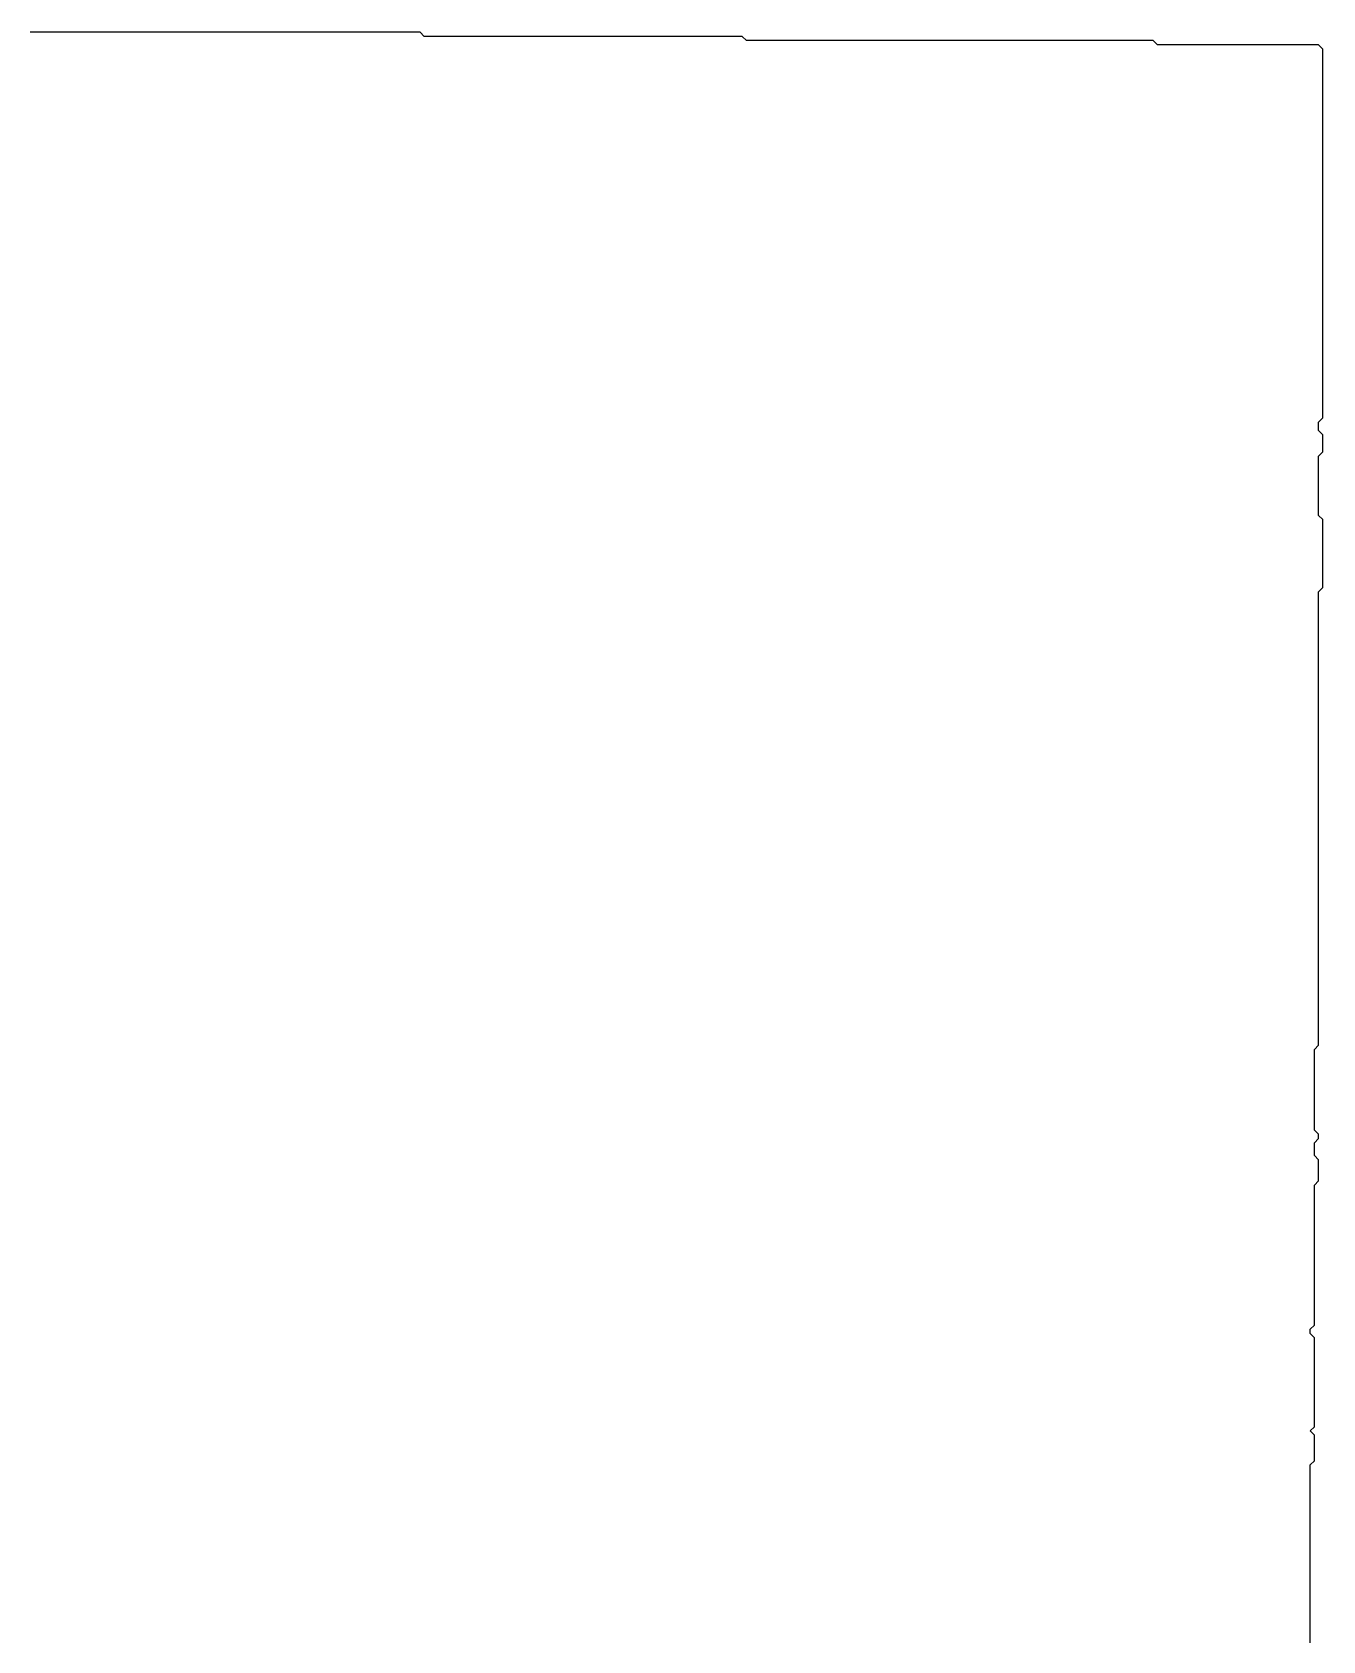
# Model space of a CAD drawing. Extents: x 10 to 111, y 342 to 467.
# Drawn here: x 60.7 to 110.6, y 404.2 to 466.4 of the extents above; entities that cross this region are included whole.
import ezdxf

# ---------------------------------------------------------------- set-up
doc = ezdxf.new("R2010")
doc.units = 0

msp = doc.modelspace()

# ---------------------------------------------------------------- linework, layer by layer
at = {"layer": 'contour_0'}
for p, q in [((60.78, 466.415), (60.616, 466.415)), ((60.944, 466.415), (60.78, 466.415)), ((61.107, 466.415), (60.944, 466.415)), ((61.271, 466.415), (61.107, 466.415)), ((61.435, 466.415), (61.271, 466.415)), ((61.599, 466.415), (61.435, 466.415)), ((61.763, 466.415), (61.599, 466.415)), ((61.927, 466.415), (61.763, 466.415)), ((62.09, 466.415), (61.927, 466.415)), ((62.254, 466.415), (62.09, 466.415)), ((62.418, 466.415), (62.254, 466.415)), ((62.582, 466.415), (62.418, 466.415)), ((62.746, 466.415), (62.582, 466.415)), ((62.91, 466.415), (62.746, 466.415)), ((63.073, 466.415), (62.91, 466.415)), ((63.237, 466.415), (63.073, 466.415)), ((63.401, 466.415), (63.237, 466.415)), ((63.565, 466.415), (63.401, 466.415)), ((63.729, 466.415), (63.565, 466.415)), ((63.893, 466.415), (63.729, 466.415)), ((64.056, 466.415), (63.893, 466.415)), ((64.22, 466.415), (64.056, 466.415)), ((64.384, 466.415), (64.22, 466.415)), ((64.548, 466.415), (64.384, 466.415)), ((64.712, 466.415), (64.548, 466.415)), ((64.875, 466.415), (64.712, 466.415)), ((65.039, 466.415), (64.875, 466.415)), ((65.203, 466.415), (65.039, 466.415)), ((65.367, 466.415), (65.203, 466.415)), ((65.531, 466.415), (65.367, 466.415)), ((65.695, 466.415), (65.531, 466.415)), ((65.858, 466.415), (65.695, 466.415)), ((66.022, 466.415), (65.858, 466.415)), ((66.186, 466.415), (66.022, 466.415)), ((66.35, 466.415), (66.186, 466.415)), ((66.514, 466.415), (66.35, 466.415)), ((66.678, 466.415), (66.514, 466.415)), ((66.841, 466.415), (66.678, 466.415)), ((67.005, 466.415), (66.841, 466.415)), ((67.169, 466.415), (67.005, 466.415)), ((67.333, 466.415), (67.169, 466.415)), ((67.497, 466.415), (67.333, 466.415)), ((67.661, 466.415), (67.497, 466.415)), ((67.824, 466.415), (67.661, 466.415)), ((67.988, 466.415), (67.824, 466.415)), ((68.152, 466.415), (67.988, 466.415)), ((68.316, 466.415), (68.152, 466.415)), ((68.48, 466.415), (68.316, 466.415)), ((68.644, 466.415), (68.48, 466.415)), ((68.807, 466.415), (68.644, 466.415)), ((68.971, 466.415), (68.807, 466.415)), ((69.135, 466.415), (68.971, 466.415)), ((69.299, 466.415), (69.135, 466.415)), ((69.463, 466.415), (69.299, 466.415)), ((69.626, 466.415), (69.463, 466.415)), ((69.79, 466.415), (69.626, 466.415)), ((69.954, 466.415), (69.79, 466.415)), ((70.118, 466.415), (69.954, 466.415)), ((70.282, 466.415), (70.118, 466.415)), ((70.446, 466.415), (70.282, 466.415)), ((70.609, 466.415), (70.446, 466.415)), ((70.773, 466.415), (70.609, 466.415)), ((70.937, 466.415), (70.773, 466.415)), ((71.101, 466.415), (70.937, 466.415)), ((71.265, 466.415), (71.101, 466.415)), ((71.429, 466.415), (71.265, 466.415)), ((71.592, 466.415), (71.429, 466.415)), ((71.756, 466.415), (71.592, 466.415)), ((71.92, 466.415), (71.756, 466.415)), ((72.084, 466.415), (71.92, 466.415)), ((72.248, 466.415), (72.084, 466.415)), ((72.412, 466.415), (72.248, 466.415)), ((72.575, 466.415), (72.412, 466.415)), ((72.739, 466.415), (72.575, 466.415)), ((72.903, 466.415), (72.739, 466.415)), ((73.067, 466.415), (72.903, 466.415)), ((73.231, 466.415), (73.067, 466.415)), ((73.394, 466.415), (73.231, 466.415)), ((73.558, 466.415), (73.394, 466.415)), ((73.722, 466.415), (73.558, 466.415)), ((73.886, 466.415), (73.722, 466.415)), ((74.05, 466.415), (73.886, 466.415)), ((74.214, 466.415), (74.05, 466.415)), ((74.377, 466.415), (74.214, 466.415)), ((74.541, 466.415), (74.377, 466.415)), ((74.705, 466.415), (74.541, 466.415)), ((74.869, 466.415), (74.705, 466.415)), ((75.033, 466.415), (74.869, 466.415)), ((75.197, 466.415), (75.033, 466.415)), ((75.36, 466.415), (75.197, 466.415)), ((75.524, 466.415), (75.36, 466.415)), ((75.688, 466.415), (75.524, 466.415)), ((75.852, 466.252), (75.688, 466.415)), ((76.016, 466.252), (75.852, 466.252)), ((76.18, 466.252), (76.016, 466.252)), ((76.343, 466.252), (76.18, 466.252)), ((76.507, 466.252), (76.343, 466.252)), ((76.671, 466.252), (76.507, 466.252)), ((76.835, 466.252), (76.671, 466.252)), ((76.999, 466.252), (76.835, 466.252)), ((77.163, 466.252), (76.999, 466.252)), ((77.326, 466.252), (77.163, 466.252)), ((77.49, 466.252), (77.326, 466.252)), ((77.654, 466.252), (77.49, 466.252)), ((77.818, 466.252), (77.654, 466.252)), ((77.982, 466.252), (77.818, 466.252)), ((78.145, 466.252), (77.982, 466.252)), ((78.309, 466.252), (78.145, 466.252)), ((78.473, 466.252), (78.309, 466.252)), ((78.637, 466.252), (78.473, 466.252)), ((78.801, 466.252), (78.637, 466.252)), ((78.965, 466.252), (78.801, 466.252)), ((79.128, 466.252), (78.965, 466.252)), ((79.292, 466.252), (79.128, 466.252)), ((79.456, 466.252), (79.292, 466.252)), ((79.62, 466.252), (79.456, 466.252)), ((79.784, 466.252), (79.62, 466.252)), ((79.948, 466.252), (79.784, 466.252)), ((80.111, 466.252), (79.948, 466.252)), ((80.275, 466.252), (80.111, 466.252)), ((80.439, 466.252), (80.275, 466.252)), ((80.603, 466.252), (80.439, 466.252)), ((80.767, 466.252), (80.603, 466.252)), ((80.931, 466.252), (80.767, 466.252)), ((81.094, 466.252), (80.931, 466.252)), ((81.258, 466.252), (81.094, 466.252)), ((81.422, 466.252), (81.258, 466.252)), ((81.586, 466.252), (81.422, 466.252)), ((81.75, 466.252), (81.586, 466.252)), ((81.913, 466.252), (81.75, 466.252)), ((82.077, 466.252), (81.913, 466.252)), ((82.241, 466.252), (82.077, 466.252)), ((82.405, 466.252), (82.241, 466.252)), ((82.569, 466.252), (82.405, 466.252)), ((82.733, 466.252), (82.569, 466.252)), ((82.896, 466.252), (82.733, 466.252)), ((83.06, 466.252), (82.896, 466.252)), ((83.224, 466.252), (83.06, 466.252)), ((83.388, 466.252), (83.224, 466.252)), ((83.552, 466.252), (83.388, 466.252)), ((83.716, 466.252), (83.552, 466.252)), ((83.879, 466.252), (83.716, 466.252)), ((84.043, 466.252), (83.879, 466.252)), ((84.207, 466.252), (84.043, 466.252)), ((84.371, 466.252), (84.207, 466.252)), ((84.535, 466.252), (84.371, 466.252)), ((84.699, 466.252), (84.535, 466.252)), ((84.862, 466.252), (84.699, 466.252)), ((85.026, 466.252), (84.862, 466.252)), ((85.19, 466.252), (85.026, 466.252)), ((85.354, 466.252), (85.19, 466.252)), ((85.518, 466.252), (85.354, 466.252)), ((85.682, 466.252), (85.518, 466.252)), ((85.845, 466.252), (85.682, 466.252)), ((86.009, 466.252), (85.845, 466.252)), ((86.173, 466.252), (86.009, 466.252)), ((86.337, 466.252), (86.173, 466.252)), ((86.501, 466.252), (86.337, 466.252)), ((86.664, 466.252), (86.501, 466.252)), ((86.828, 466.252), (86.664, 466.252)), ((86.992, 466.252), (86.828, 466.252)), ((87.156, 466.252), (86.992, 466.252)), ((87.32, 466.252), (87.156, 466.252)), ((87.484, 466.252), (87.32, 466.252)), ((87.647, 466.252), (87.484, 466.252)), ((87.811, 466.252), (87.647, 466.252)), ((87.975, 466.252), (87.811, 466.252)), ((88.139, 466.252), (87.975, 466.252)), ((88.303, 466.088), (88.139, 466.252)), ((88.467, 466.088), (88.303, 466.088)), ((88.63, 466.088), (88.467, 466.088)), ((88.794, 466.088), (88.63, 466.088)), ((88.958, 466.088), (88.794, 466.088)), ((89.122, 466.088), (88.958, 466.088)), ((89.286, 466.088), (89.122, 466.088)), ((89.45, 466.088), (89.286, 466.088)), ((89.613, 466.088), (89.45, 466.088)), ((89.777, 466.088), (89.613, 466.088)), ((89.941, 466.088), (89.777, 466.088)), ((90.105, 466.088), (89.941, 466.088)), ((90.269, 466.088), (90.105, 466.088)), ((90.433, 466.088), (90.269, 466.088)), ((90.596, 466.088), (90.433, 466.088)), ((90.76, 466.088), (90.596, 466.088)), ((90.924, 466.088), (90.76, 466.088)), ((91.088, 466.088), (90.924, 466.088)), ((91.252, 466.088), (91.088, 466.088)), ((91.415, 466.088), (91.252, 466.088)), ((91.579, 466.088), (91.415, 466.088)), ((91.743, 466.088), (91.579, 466.088)), ((91.907, 466.088), (91.743, 466.088)), ((92.071, 466.088), (91.907, 466.088)), ((92.235, 466.088), (92.071, 466.088)), ((92.398, 466.088), (92.235, 466.088)), ((92.562, 466.088), (92.398, 466.088)), ((92.726, 466.088), (92.562, 466.088)), ((92.89, 466.088), (92.726, 466.088)), ((93.054, 466.088), (92.89, 466.088)), ((93.218, 466.088), (93.054, 466.088)), ((93.381, 466.088), (93.218, 466.088)), ((93.545, 466.088), (93.381, 466.088)), ((93.709, 466.088), (93.545, 466.088)), ((93.873, 466.088), (93.709, 466.088)), ((94.037, 466.088), (93.873, 466.088)), ((94.201, 466.088), (94.037, 466.088)), ((94.364, 466.088), (94.201, 466.088)), ((94.528, 466.088), (94.364, 466.088)), ((94.692, 466.088), (94.528, 466.088)), ((94.856, 466.088), (94.692, 466.088)), ((95.02, 466.088), (94.856, 466.088)), ((95.183, 466.088), (95.02, 466.088)), ((95.347, 466.088), (95.183, 466.088)), ((95.511, 466.088), (95.347, 466.088)), ((95.675, 466.088), (95.511, 466.088)), ((95.839, 466.088), (95.675, 466.088)), ((96.003, 466.088), (95.839, 466.088)), ((96.166, 466.088), (96.003, 466.088)), ((96.33, 466.088), (96.166, 466.088)), ((96.494, 466.088), (96.33, 466.088)), ((96.658, 466.088), (96.494, 466.088)), ((96.822, 466.088), (96.658, 466.088)), ((96.986, 466.088), (96.822, 466.088)), ((97.149, 466.088), (96.986, 466.088)), ((97.313, 466.088), (97.149, 466.088)), ((97.477, 466.088), (97.313, 466.088)), ((97.641, 466.088), (97.477, 466.088)), ((97.805, 466.088), (97.641, 466.088)), ((97.969, 466.088), (97.805, 466.088)), ((98.132, 466.088), (97.969, 466.088)), ((98.296, 466.088), (98.132, 466.088)), ((98.46, 466.088), (98.296, 466.088)), ((98.624, 466.088), (98.46, 466.088)), ((98.788, 466.088), (98.624, 466.088)), ((98.952, 466.088), (98.788, 466.088)), ((99.115, 466.088), (98.952, 466.088)), ((99.279, 466.088), (99.115, 466.088)), ((99.443, 466.088), (99.279, 466.088)), ((99.607, 466.088), (99.443, 466.088)), ((99.771, 466.088), (99.607, 466.088)), ((99.934, 466.088), (99.771, 466.088)), ((100.098, 466.088), (99.934, 466.088)), ((100.262, 466.088), (100.098, 466.088)), ((100.426, 466.088), (100.262, 466.088)), ((100.59, 466.088), (100.426, 466.088)), ((100.754, 466.088), (100.59, 466.088)), ((100.917, 466.088), (100.754, 466.088)), ((101.081, 466.088), (100.917, 466.088)), ((101.245, 466.088), (101.081, 466.088)), ((101.409, 466.088), (101.245, 466.088)), ((101.573, 466.088), (101.409, 466.088)), ((101.737, 466.088), (101.573, 466.088)), ((101.9, 466.088), (101.737, 466.088)), ((102.064, 466.088), (101.9, 466.088)), ((102.228, 466.088), (102.064, 466.088)), ((102.392, 466.088), (102.228, 466.088)), ((102.556, 466.088), (102.392, 466.088)), ((102.72, 466.088), (102.556, 466.088)), ((102.883, 466.088), (102.72, 466.088)), ((103.047, 466.088), (102.883, 466.088)), ((103.211, 466.088), (103.047, 466.088)), ((103.375, 466.088), (103.211, 466.088)), ((103.539, 466.088), (103.375, 466.088)), ((103.702, 466.088), (103.539, 466.088)), ((103.866, 466.088), (103.702, 466.088)), ((104.03, 466.088), (103.866, 466.088)), ((104.194, 465.924), (104.03, 466.088)), ((104.358, 465.924), (104.194, 465.924)), ((104.522, 465.924), (104.358, 465.924)), ((104.685, 465.924), (104.522, 465.924)), ((104.849, 465.924), (104.685, 465.924)), ((105.013, 465.924), (104.849, 465.924)), ((105.177, 465.924), (105.013, 465.924)), ((105.341, 465.924), (105.177, 465.924)), ((105.505, 465.924), (105.341, 465.924)), ((105.668, 465.924), (105.505, 465.924)), ((105.832, 465.924), (105.668, 465.924)), ((105.996, 465.924), (105.832, 465.924)), ((106.16, 465.924), (105.996, 465.924)), ((106.324, 465.924), (106.16, 465.924)), ((106.488, 465.924), (106.324, 465.924)), ((106.651, 465.924), (106.488, 465.924)), ((106.815, 465.924), (106.651, 465.924)), ((106.979, 465.924), (106.815, 465.924)), ((107.143, 465.924), (106.979, 465.924)), ((107.307, 465.924), (107.143, 465.924)), ((107.471, 465.924), (107.307, 465.924)), ((107.634, 465.924), (107.471, 465.924)), ((107.798, 465.924), (107.634, 465.924)), ((107.962, 465.924), (107.798, 465.924)), ((108.126, 465.924), (107.962, 465.924)), ((108.29, 465.924), (108.126, 465.924)), ((108.453, 465.924), (108.29, 465.924)), ((108.617, 465.924), (108.453, 465.924)), ((108.781, 465.924), (108.617, 465.924)), ((108.945, 465.924), (108.781, 465.924)), ((109.109, 465.924), (108.945, 465.924)), ((109.273, 465.924), (109.109, 465.924)), ((109.436, 465.924), (109.273, 465.924)), ((109.6, 465.924), (109.436, 465.924)), ((109.764, 465.924), (109.6, 465.924)), ((109.928, 465.924), (109.764, 465.924)), ((110.092, 465.924), (109.928, 465.924)), ((110.256, 465.924), (110.092, 465.924)), ((110.419, 465.924), (110.256, 465.924)), ((110.583, 465.76), (110.419, 465.924)), ((110.583, 465.596), (110.583, 465.76)), ((110.583, 465.433), (110.583, 465.596)), ((110.583, 465.269), (110.583, 465.433)), ((110.583, 465.105), (110.583, 465.269)), ((110.583, 464.941), (110.583, 465.105)), ((110.583, 464.777), (110.583, 464.941)), ((110.583, 464.613), (110.583, 464.777)), ((110.583, 464.45), (110.583, 464.613)), ((110.583, 464.286), (110.583, 464.45)), ((110.583, 464.122), (110.583, 464.286)), ((110.583, 463.958), (110.583, 464.122)), ((110.583, 463.794), (110.583, 463.958)), ((110.583, 463.63), (110.583, 463.794)), ((110.583, 463.467), (110.583, 463.63)), ((110.583, 463.303), (110.583, 463.467)), ((110.583, 463.139), (110.583, 463.303)), ((110.583, 462.975), (110.583, 463.139)), ((110.583, 462.811), (110.583, 462.975)), ((110.583, 462.647), (110.583, 462.811)), ((110.583, 462.484), (110.583, 462.647)), ((110.583, 462.32), (110.583, 462.484)), ((110.583, 462.156), (110.583, 462.32)), ((110.583, 461.992), (110.583, 462.156)), ((110.583, 461.828), (110.583, 461.992)), ((110.583, 461.664), (110.583, 461.828)), ((110.583, 461.501), (110.583, 461.664)), ((110.583, 461.337), (110.583, 461.501)), ((110.583, 461.173), (110.583, 461.337)), ((110.583, 461.009), (110.583, 461.173)), ((110.583, 460.845), (110.583, 461.009)), ((110.583, 460.682), (110.583, 460.845)), ((110.583, 460.518), (110.583, 460.682)), ((110.583, 460.354), (110.583, 460.518)), ((110.583, 460.19), (110.583, 460.354)), ((110.583, 460.026), (110.583, 460.19)), ((110.583, 459.862), (110.583, 460.026)), ((110.583, 459.699), (110.583, 459.862)), ((110.583, 459.535), (110.583, 459.699)), ((110.583, 459.371), (110.583, 459.535)), ((110.583, 459.207), (110.583, 459.371)), ((110.583, 459.043), (110.583, 459.207)), ((110.583, 458.879), (110.583, 459.043)), ((110.583, 458.716), (110.583, 458.879)), ((110.583, 458.552), (110.583, 458.716)), ((110.583, 458.388), (110.583, 458.552)), ((110.583, 458.224), (110.583, 458.388)), ((110.583, 458.06), (110.583, 458.224)), ((110.583, 457.896), (110.583, 458.06)), ((110.583, 457.733), (110.583, 457.896)), ((110.583, 457.569), (110.583, 457.733)), ((110.583, 457.405), (110.583, 457.569)), ((110.583, 457.241), (110.583, 457.405)), ((110.583, 457.077), (110.583, 457.241)), ((110.583, 456.913), (110.583, 457.077)), ((110.583, 456.75), (110.583, 456.913)), ((110.583, 456.586), (110.583, 456.75)), ((110.583, 456.422), (110.583, 456.586)), ((110.583, 456.258), (110.583, 456.422)), ((110.583, 456.094), (110.583, 456.258)), ((110.583, 455.931), (110.583, 456.094)), ((110.583, 455.767), (110.583, 455.931)), ((110.583, 455.603), (110.583, 455.767)), ((110.583, 455.439), (110.583, 455.603)), ((110.583, 455.275), (110.583, 455.439)), ((110.583, 455.111), (110.583, 455.275)), ((110.583, 454.948), (110.583, 455.111)), ((110.583, 454.784), (110.583, 454.948)), ((110.583, 454.62), (110.583, 454.784)), ((110.583, 454.456), (110.583, 454.62)), ((110.583, 454.292), (110.583, 454.456)), ((110.583, 454.128), (110.583, 454.292)), ((110.583, 453.965), (110.583, 454.128)), ((110.583, 453.801), (110.583, 453.965)), ((110.583, 453.637), (110.583, 453.801)), ((110.583, 453.473), (110.583, 453.637)), ((110.583, 453.309), (110.583, 453.473)), ((110.583, 453.145), (110.583, 453.309)), ((110.583, 452.982), (110.583, 453.145)), ((110.583, 452.818), (110.583, 452.982)), ((110.583, 452.654), (110.583, 452.818)), ((110.583, 452.49), (110.583, 452.654)), ((110.583, 452.326), (110.583, 452.49)), ((110.583, 452.163), (110.583, 452.326)), ((110.583, 451.999), (110.583, 452.163)), ((110.583, 451.835), (110.583, 451.999)), ((110.419, 451.343), (110.583, 451.507)), ((110.583, 451.671), (110.583, 451.835)), ((110.583, 451.507), (110.583, 451.671)), ((110.419, 451.18), (110.419, 451.343)), ((110.419, 451.016), (110.419, 451.18)), ((110.583, 450.852), (110.419, 451.016)), ((110.583, 450.688), (110.583, 450.852)), ((110.419, 450.033), (110.583, 450.197)), ((110.583, 450.524), (110.583, 450.688)), ((110.583, 450.36), (110.583, 450.524)), ((110.583, 450.197), (110.583, 450.36)), ((110.419, 449.869), (110.419, 450.033)), ((110.419, 449.705), (110.419, 449.869)), ((110.419, 449.541), (110.419, 449.705)), ((110.419, 449.377), (110.419, 449.541)), ((110.419, 449.214), (110.419, 449.377)), ((110.419, 449.05), (110.419, 449.214)), ((110.419, 448.886), (110.419, 449.05)), ((110.419, 448.722), (110.419, 448.886)), ((110.419, 448.558), (110.419, 448.722)), ((110.419, 448.394), (110.419, 448.558)), ((110.419, 448.231), (110.419, 448.394)), ((110.419, 448.067), (110.419, 448.231)), ((110.419, 447.903), (110.419, 448.067)), ((110.419, 447.739), (110.419, 447.903)), ((110.583, 447.575), (110.419, 447.739)), ((110.583, 447.412), (110.583, 447.575)), ((110.583, 447.248), (110.583, 447.412)), ((110.583, 447.084), (110.583, 447.248)), ((110.583, 446.92), (110.583, 447.084)), ((110.583, 446.756), (110.583, 446.92)), ((110.583, 446.592), (110.583, 446.756)), ((110.583, 446.429), (110.583, 446.592)), ((110.583, 446.265), (110.583, 446.429)), ((110.583, 446.101), (110.583, 446.265)), ((110.583, 445.937), (110.583, 446.101)), ((110.583, 445.773), (110.583, 445.937)), ((110.583, 445.609), (110.583, 445.773)), ((110.583, 445.446), (110.583, 445.609)), ((110.583, 445.282), (110.583, 445.446)), ((110.583, 445.118), (110.583, 445.282)), ((110.419, 444.79), (110.583, 444.954)), ((110.419, 444.626), (110.419, 444.79)), ((110.419, 444.463), (110.419, 444.626)), ((110.583, 444.954), (110.583, 445.118)), ((110.419, 444.299), (110.419, 444.463)), ((110.419, 444.135), (110.419, 444.299)), ((110.419, 443.971), (110.419, 444.135)), ((110.419, 443.807), (110.419, 443.971)), ((110.419, 443.644), (110.419, 443.807)), ((110.419, 443.48), (110.419, 443.644)), ((110.419, 443.316), (110.419, 443.48)), ((110.419, 443.152), (110.419, 443.316)), ((110.419, 442.988), (110.419, 443.152)), ((110.419, 442.824), (110.419, 442.988)), ((110.419, 442.661), (110.419, 442.824)), ((110.419, 442.497), (110.419, 442.661)), ((110.419, 442.333), (110.419, 442.497)), ((110.419, 442.169), (110.419, 442.333)), ((110.419, 442.005), (110.419, 442.169)), ((110.419, 441.841), (110.419, 442.005)), ((110.419, 441.678), (110.419, 441.841)), ((110.419, 441.514), (110.419, 441.678)), ((110.419, 441.35), (110.419, 441.514)), ((110.419, 441.186), (110.419, 441.35)), ((110.419, 441.022), (110.419, 441.186)), ((110.419, 440.858), (110.419, 441.022)), ((110.419, 440.695), (110.419, 440.858)), ((110.419, 440.531), (110.419, 440.695)), ((110.419, 440.367), (110.419, 440.531)), ((110.419, 440.203), (110.419, 440.367)), ((110.419, 440.039), (110.419, 440.203)), ((110.419, 439.875), (110.419, 440.039)), ((110.419, 439.712), (110.419, 439.875)), ((110.419, 439.548), (110.419, 439.712)), ((110.419, 439.384), (110.419, 439.548)), ((110.419, 439.22), (110.419, 439.384)), ((110.419, 439.056), (110.419, 439.22)), ((110.419, 438.893), (110.419, 439.056)), ((110.419, 438.729), (110.419, 438.893)), ((110.419, 438.565), (110.419, 438.729)), ((110.419, 438.401), (110.419, 438.565)), ((110.419, 438.237), (110.419, 438.401)), ((110.419, 438.073), (110.419, 438.237)), ((110.419, 437.91), (110.419, 438.073)), ((110.419, 437.746), (110.419, 437.91)), ((110.419, 437.582), (110.419, 437.746)), ((110.419, 437.418), (110.419, 437.582)), ((110.419, 437.254), (110.419, 437.418)), ((110.419, 437.09), (110.419, 437.254)), ((110.419, 436.927), (110.419, 437.09)), ((110.419, 436.763), (110.419, 436.927)), ((110.419, 436.599), (110.419, 436.763)), ((110.419, 436.435), (110.419, 436.599)), ((110.419, 436.271), (110.419, 436.435)), ((110.419, 436.107), (110.419, 436.271)), ((110.419, 435.944), (110.419, 436.107)), ((110.419, 435.78), (110.419, 435.944)), ((110.419, 435.616), (110.419, 435.78)), ((110.419, 435.452), (110.419, 435.616)), ((110.419, 435.288), (110.419, 435.452)), ((110.419, 435.125), (110.419, 435.288)), ((110.419, 434.961), (110.419, 435.125)), ((110.419, 434.797), (110.419, 434.961)), ((110.419, 434.633), (110.419, 434.797)), ((110.419, 434.469), (110.419, 434.633)), ((110.419, 434.305), (110.419, 434.469)), ((110.419, 434.142), (110.419, 434.305)), ((110.419, 433.978), (110.419, 434.142)), ((110.419, 433.814), (110.419, 433.978)), ((110.419, 433.65), (110.419, 433.814)), ((110.419, 433.486), (110.419, 433.65)), ((110.419, 433.322), (110.419, 433.486)), ((110.419, 433.159), (110.419, 433.322)), ((110.419, 432.995), (110.419, 433.159)), ((110.419, 432.831), (110.419, 432.995)), ((110.419, 432.667), (110.419, 432.831)), ((110.419, 432.503), (110.419, 432.667)), ((110.419, 432.339), (110.419, 432.503)), ((110.419, 432.176), (110.419, 432.339)), ((110.419, 432.012), (110.419, 432.176)), ((110.419, 431.848), (110.419, 432.012)), ((110.419, 431.684), (110.419, 431.848)), ((110.419, 431.52), (110.419, 431.684)), ((110.419, 431.356), (110.419, 431.52)), ((110.419, 431.193), (110.419, 431.356)), ((110.419, 431.029), (110.419, 431.193)), ((110.419, 430.865), (110.419, 431.029)), ((110.419, 430.701), (110.419, 430.865)), ((110.419, 430.537), (110.419, 430.701)), ((110.419, 430.374), (110.419, 430.537)), ((110.419, 430.21), (110.419, 430.374)), ((110.419, 430.046), (110.419, 430.21)), ((110.419, 429.882), (110.419, 430.046)), ((110.419, 429.718), (110.419, 429.882)), ((110.419, 429.554), (110.419, 429.718)), ((110.419, 429.391), (110.419, 429.554)), ((110.419, 429.227), (110.419, 429.391)), ((110.419, 429.063), (110.419, 429.227)), ((110.419, 428.899), (110.419, 429.063)), ((110.419, 428.735), (110.419, 428.899)), ((110.419, 428.571), (110.419, 428.735)), ((110.419, 428.408), (110.419, 428.571)), ((110.419, 428.244), (110.419, 428.408)), ((110.419, 428.08), (110.419, 428.244)), ((110.419, 427.916), (110.419, 428.08)), ((110.419, 427.752), (110.419, 427.916)), ((110.419, 427.588), (110.419, 427.752)), ((110.256, 427.097), (110.419, 427.261)), ((110.419, 427.425), (110.419, 427.588)), ((110.419, 427.261), (110.419, 427.425)), ((110.256, 426.933), (110.256, 427.097)), ((110.256, 426.769), (110.256, 426.933)), ((110.256, 426.606), (110.256, 426.769)), ((110.256, 426.442), (110.256, 426.606)), ((110.256, 426.278), (110.256, 426.442)), ((110.256, 426.114), (110.256, 426.278)), ((110.256, 425.95), (110.256, 426.114)), ((110.256, 425.786), (110.256, 425.95)), ((110.256, 425.623), (110.256, 425.786)), ((110.256, 425.459), (110.256, 425.623)), ((110.256, 425.295), (110.256, 425.459)), ((110.256, 425.131), (110.256, 425.295)), ((110.256, 424.967), (110.256, 425.131)), ((110.256, 424.803), (110.256, 424.967)), ((110.256, 424.64), (110.256, 424.803)), ((110.256, 424.476), (110.256, 424.64)), ((110.256, 424.312), (110.256, 424.476)), ((110.256, 424.148), (110.256, 424.312)), ((110.256, 423.984), (110.256, 424.148)), ((110.419, 423.82), (110.256, 423.984)), ((110.256, 423.493), (110.419, 423.657)), ((110.256, 423.329), (110.256, 423.493)), ((110.419, 423.657), (110.419, 423.82)), ((110.256, 423.165), (110.256, 423.329)), ((110.256, 423.001), (110.256, 423.165)), ((110.419, 422.837), (110.256, 423.001)), ((110.419, 422.674), (110.419, 422.837)), ((110.419, 422.51), (110.419, 422.674)), ((110.419, 422.346), (110.419, 422.51)), ((110.419, 422.182), (110.419, 422.346)), ((110.419, 422.018), (110.419, 422.182)), ((110.256, 421.855), (110.419, 422.018)), ((110.256, 421.691), (110.256, 421.855)), ((110.256, 421.527), (110.256, 421.691)), ((110.256, 421.363), (110.256, 421.527)), ((110.256, 421.199), (110.256, 421.363)), ((110.256, 421.035), (110.256, 421.199)), ((110.256, 420.872), (110.256, 421.035)), ((110.256, 420.708), (110.256, 420.872)), ((110.256, 420.544), (110.256, 420.708)), ((110.256, 420.38), (110.256, 420.544)), ((110.256, 420.216), (110.256, 420.38)), ((110.256, 420.052), (110.256, 420.216)), ((110.256, 419.889), (110.256, 420.052)), ((110.256, 419.725), (110.256, 419.889)), ((110.256, 419.561), (110.256, 419.725)), ((110.256, 419.397), (110.256, 419.561)), ((110.256, 419.233), (110.256, 419.397)), ((110.256, 419.069), (110.256, 419.233)), ((110.256, 418.906), (110.256, 419.069)), ((110.256, 418.742), (110.256, 418.906)), ((110.256, 418.578), (110.256, 418.742)), ((110.256, 418.414), (110.256, 418.578)), ((110.256, 418.25), (110.256, 418.414)), ((110.256, 418.087), (110.256, 418.25)), ((110.256, 417.923), (110.256, 418.087)), ((110.256, 417.759), (110.256, 417.923)), ((110.256, 417.595), (110.256, 417.759)), ((110.256, 417.431), (110.256, 417.595)), ((110.256, 417.267), (110.256, 417.431)), ((110.256, 417.104), (110.256, 417.267)), ((110.256, 416.94), (110.256, 417.104)), ((110.256, 416.776), (110.256, 416.94)), ((110.256, 416.612), (110.256, 416.776)), ((110.256, 416.448), (110.256, 416.612)), ((110.092, 416.284), (110.256, 416.448)), ((110.092, 416.121), (110.092, 416.284)), ((110.256, 415.957), (110.092, 416.121)), ((110.256, 415.793), (110.256, 415.957)), ((110.256, 415.629), (110.256, 415.793)), ((110.256, 415.465), (110.256, 415.629)), ((110.256, 415.301), (110.256, 415.465)), ((110.256, 415.138), (110.256, 415.301)), ((110.256, 414.974), (110.256, 415.138)), ((110.256, 414.81), (110.256, 414.974)), ((110.256, 414.646), (110.256, 414.81)), ((110.256, 414.482), (110.256, 414.646)), ((110.256, 414.318), (110.256, 414.482)), ((110.256, 414.155), (110.256, 414.318)), ((110.256, 413.991), (110.256, 414.155)), ((110.256, 413.827), (110.256, 413.991)), ((110.256, 413.663), (110.256, 413.827)), ((110.256, 413.499), (110.256, 413.663)), ((110.256, 413.336), (110.256, 413.499)), ((110.256, 413.172), (110.256, 413.336)), ((110.256, 413.008), (110.256, 413.172)), ((110.256, 412.844), (110.256, 413.008)), ((110.256, 412.68), (110.256, 412.844)), ((110.092, 412.353), (110.256, 412.516)), ((110.256, 412.189), (110.092, 412.353)), ((110.256, 412.516), (110.256, 412.68)), ((110.256, 412.025), (110.256, 412.189)), ((110.256, 411.861), (110.256, 412.025)), ((110.256, 411.697), (110.256, 411.861)), ((110.256, 411.533), (110.256, 411.697)), ((110.092, 411.042), (110.256, 411.206)), ((110.092, 410.878), (110.092, 411.042)), ((110.256, 411.37), (110.256, 411.533)), ((110.256, 411.206), (110.256, 411.37)), ((110.092, 410.714), (110.092, 410.878)), ((110.092, 410.55), (110.092, 410.714)), ((110.092, 410.387), (110.092, 410.55)), ((110.092, 410.223), (110.092, 410.387)), ((110.092, 410.059), (110.092, 410.223)), ((110.092, 409.895), (110.092, 410.059)), ((110.092, 409.731), (110.092, 409.895)), ((110.092, 409.567), (110.092, 409.731)), ((110.092, 409.404), (110.092, 409.567)), ((110.092, 409.24), (110.092, 409.404)), ((110.092, 409.076), (110.092, 409.24)), ((110.092, 408.912), (110.092, 409.076)), ((110.092, 408.748), (110.092, 408.912)), ((110.092, 408.585), (110.092, 408.748)), ((110.092, 408.421), (110.092, 408.585)), ((110.092, 408.257), (110.092, 408.421)), ((110.092, 408.093), (110.092, 408.257)), ((110.092, 407.929), (110.092, 408.093)), ((110.092, 407.765), (110.092, 407.929)), ((110.092, 407.602), (110.092, 407.765)), ((110.092, 407.438), (110.092, 407.602)), ((110.092, 407.274), (110.092, 407.438)), ((110.092, 407.11), (110.092, 407.274)), ((110.092, 406.946), (110.092, 407.11)), ((110.092, 406.782), (110.092, 406.946)), ((110.092, 406.619), (110.092, 406.782)), ((110.092, 406.455), (110.092, 406.619)), ((110.092, 406.291), (110.092, 406.455)), ((110.092, 406.127), (110.092, 406.291)), ((110.092, 405.963), (110.092, 406.127)), ((110.092, 405.799), (110.092, 405.963)), ((110.092, 405.636), (110.092, 405.799)), ((110.092, 405.472), (110.092, 405.636)), ((110.092, 405.308), (110.092, 405.472)), ((110.092, 405.144), (110.092, 405.308)), ((110.092, 404.98), (110.092, 405.144)), ((110.092, 404.817), (110.092, 404.98)), ((110.092, 404.653), (110.092, 404.817)), ((110.092, 404.489), (110.092, 404.653)), ((110.092, 404.325), (110.092, 404.489)), ((110.092, 404.161), (110.092, 404.325))]:
    msp.add_line(p, q, dxfattribs=at)

doc.saveas('drawing.dxf')
